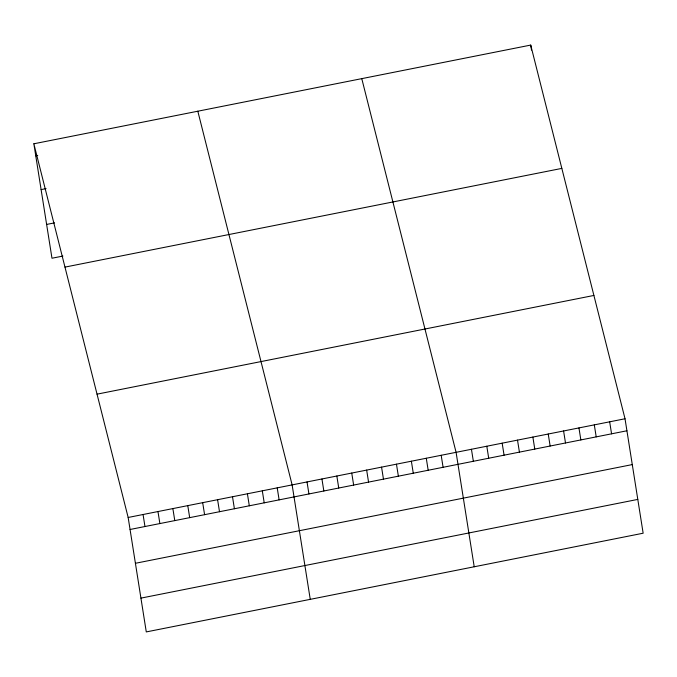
<?xml version="1.0" encoding="UTF-8"?>
<svg xmlns="http://www.w3.org/2000/svg" width="677" height="677" viewBox="0 0 677 677"><rect width="100%" height="100%" fill="white"/><g stroke="black" fill="none" stroke-linecap="round" stroke-linejoin="round"><path stroke-width="1.02" d="M33.85 143.786L530.717 45.08L625.023 418.767L643.15 533.214L146.283 631.92L128.156 517.473L33.85 143.786L51.977 258.233L62.91 256.067M35.754 155.803L37.743 155.405M41.102 189.602L46.078 188.621M46.62 224.434L54.575 222.851M64.975 267.11L561.834 168.395M97.039 394.158L593.898 295.451M128.156 517.473L625.023 418.767M130.06 529.49L626.927 430.775M135.417 563.289L632.284 464.583M140.934 598.121L637.793 499.406M361.78 78.642L456.086 452.329L474.213 566.767M197.819 111.214L292.125 484.901L310.252 599.348M609.664 421.813L611.568 433.83M594.304 424.868L596.209 436.877M530.717 45.08L531.504 50.081M578.953 427.915L580.849 439.932M563.594 430.97L565.498 442.978M548.235 434.016L550.139 446.033M532.875 437.071L534.779 449.079M517.516 440.118L519.42 452.134M502.165 443.173L504.069 455.181M486.805 446.228L488.709 458.236M471.446 449.274L473.35 461.291M441.184 455.291L443.088 467.299M426.282 458.244L428.177 470.261M411.371 461.206L413.275 473.223M396.468 464.168L398.364 476.185M381.557 467.13L383.461 479.147M366.655 470.092L368.559 482.109M351.744 473.054L353.648 485.07M336.841 476.016L338.745 488.032M321.939 478.977L323.834 490.994M307.028 481.939L308.932 493.948M277.215 487.863L279.119 499.871M262.312 490.825L264.216 502.833M247.41 493.787L249.305 505.795M232.499 496.749L234.403 508.757M217.596 499.711L219.5 511.719M202.685 502.672L204.589 514.681M187.783 505.626L189.687 517.643M172.872 508.588L174.776 520.605M157.969 511.55L159.874 523.566M143.067 514.512L144.963 526.528"/></g></svg>
